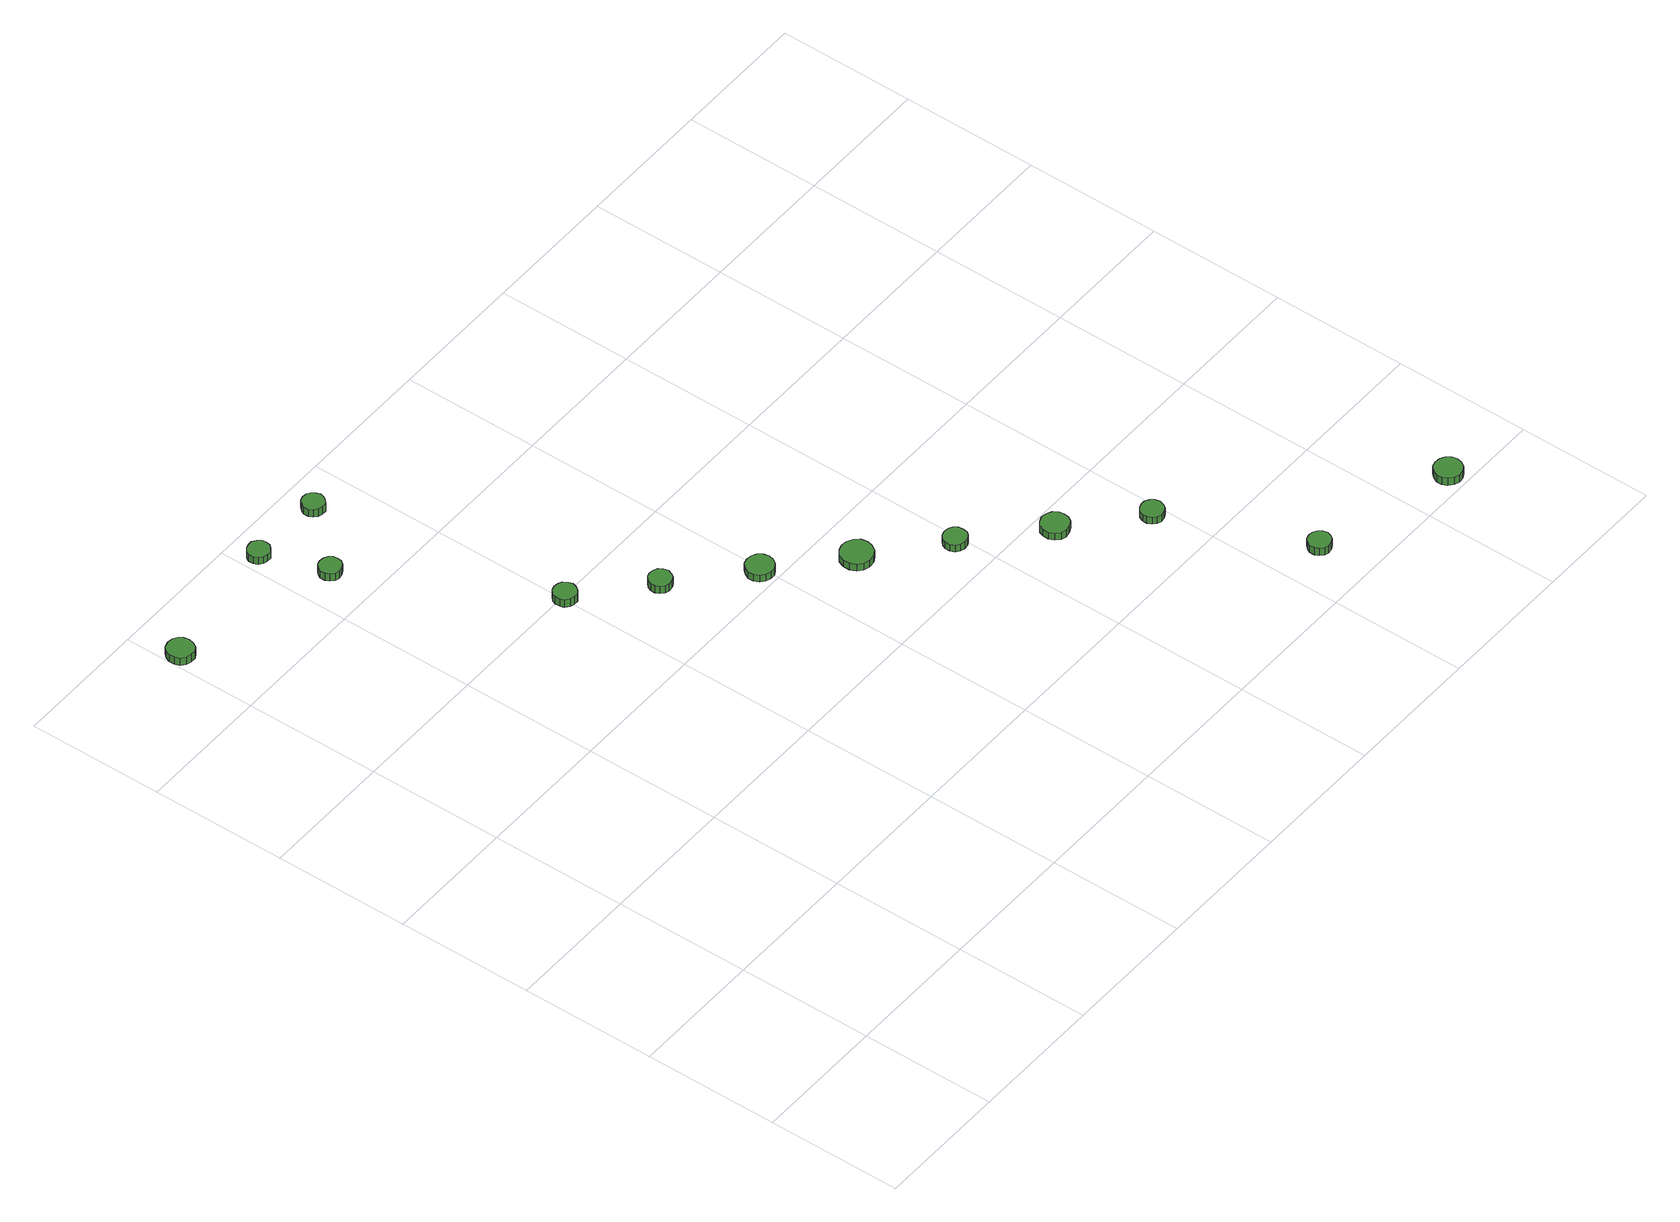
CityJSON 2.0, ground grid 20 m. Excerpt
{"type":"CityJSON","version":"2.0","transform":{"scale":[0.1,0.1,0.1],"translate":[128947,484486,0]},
"CityObjects":{
"tree1":{"type":"SolitaryVegetationObject","attributes":{"function":"something"},"geometry":[{"type":"MultiSurface","lod":"1","boundaries":[[[0,1,2,3,4,5,6,7,8,9,10,11,12,13,14]],[[15,16,17,18,19,20,21,22,23,24,25,26,27,28,29]],[[0,29,28,1]],[[1,28,27,2]],[[2,27,26,3]],[[3,26,25,4]],[[4,25,24,5]],[[5,24,23,6]],[[6,23,22,7]],[[7,22,21,8]],[[8,21,20,9]],[[9,20,19,10]],[[10,19,18,11]],[[11,18,17,12]],[[12,17,16,13]],[[13,16,15,14]],[[14,15,29,0]]]}]},
"tree2":{"type":"SolitaryVegetationObject","attributes":{"function":"something"},"geometry":[{"type":"MultiSurface","lod":"1","boundaries":[[[30,31,32,33,34,35,36,37,38,39,40,41,42,43,44]],[[45,46,47,48,49,50,51,52,53,54,55,56,57,58,59]],[[30,59,58,31]],[[31,58,57,32]],[[32,57,56,33]],[[33,56,55,34]],[[34,55,54,35]],[[35,54,53,36]],[[36,53,52,37]],[[37,52,51,38]],[[38,51,50,39]],[[39,50,49,40]],[[40,49,48,41]],[[41,48,47,42]],[[42,47,46,43]],[[43,46,45,44]],[[44,45,59,30]]]}]},
"tree3":{"type":"SolitaryVegetationObject","attributes":{"function":"something"},"geometry":[{"type":"MultiSurface","lod":"1","boundaries":[[[60,61,62,63,64,65,66,67,68,69,70,71,72,73,74]],[[75,76,77,78,79,80,81,82,83,84,85,86,87,88,89]],[[60,89,88,61]],[[61,88,87,62]],[[62,87,86,63]],[[63,86,85,64]],[[64,85,84,65]],[[65,84,83,66]],[[66,83,82,67]],[[67,82,81,68]],[[68,81,80,69]],[[69,80,79,70]],[[70,79,78,71]],[[71,78,77,72]],[[72,77,76,73]],[[73,76,75,74]],[[74,75,89,60]]]}]},
"tree4":{"type":"SolitaryVegetationObject","attributes":{"function":"something"},"geometry":[{"type":"MultiSurface","lod":"1","boundaries":[[[90,91,92,93,94,95,96,97,98,99,100,101,102,103,104]],[[105,106,107,108,109,110,111,112,113,114,115,116,117,118,119]],[[90,119,118,91]],[[91,118,117,92]],[[92,117,116,93]],[[93,116,115,94]],[[94,115,114,95]],[[95,114,113,96]],[[96,113,112,97]],[[97,112,111,98]],[[98,111,110,99]],[[99,110,109,100]],[[100,109,108,101]],[[101,108,107,102]],[[102,107,106,103]],[[103,106,105,104]],[[104,105,119,90]]]}]},
"tree5":{"type":"SolitaryVegetationObject","attributes":{"function":"something"},"geometry":[{"type":"MultiSurface","lod":"1","boundaries":[[[120,121,122,123,124,125,126,127,128,129,130,131,132,133,134]],[[135,136,137,138,139,140,141,142,143,144,145,146,147,148,149]],[[120,149,148,121]],[[121,148,147,122]],[[122,147,146,123]],[[123,146,145,124]],[[124,145,144,125]],[[125,144,143,126]],[[126,143,142,127]],[[127,142,141,128]],[[128,141,140,129]],[[129,140,139,130]],[[130,139,138,131]],[[131,138,137,132]],[[132,137,136,133]],[[133,136,135,134]],[[134,135,149,120]]]}]},
"tree6":{"type":"SolitaryVegetationObject","attributes":{"function":"something"},"geometry":[{"type":"MultiSurface","lod":"1","boundaries":[[[150,151,152,153,154,155,156,157,158,159,160,161,162,163,164]],[[165,166,167,168,169,170,171,172,173,174,175,176,177,178,179]],[[150,179,178,151]],[[151,178,177,152]],[[152,177,176,153]],[[153,176,175,154]],[[154,175,174,155]],[[155,174,173,156]],[[156,173,172,157]],[[157,172,171,158]],[[158,171,170,159]],[[159,170,169,160]],[[160,169,168,161]],[[161,168,167,162]],[[162,167,166,163]],[[163,166,165,164]],[[164,165,179,150]]]}]},
"tree7":{"type":"SolitaryVegetationObject","attributes":{"function":"something"},"geometry":[{"type":"MultiSurface","lod":"1","boundaries":[[[180,181,182,183,184,185,186,187,188,189,190,191,192,193,194]],[[195,196,197,198,199,200,201,202,203,204,205,206,207,208,209]],[[180,209,208,181]],[[181,208,207,182]],[[182,207,206,183]],[[183,206,205,184]],[[184,205,204,185]],[[185,204,203,186]],[[186,203,202,187]],[[187,202,201,188]],[[188,201,200,189]],[[189,200,199,190]],[[190,199,198,191]],[[191,198,197,192]],[[192,197,196,193]],[[193,196,195,194]],[[194,195,209,180]]]}]},
"tree8":{"type":"SolitaryVegetationObject","attributes":{"function":"something"},"geometry":[{"type":"MultiSurface","lod":"1","boundaries":[[[210,211,212,213,214,215,216,217,218,219,220,221,222,223,224]],[[225,226,227,228,229,230,231,232,233,234,235,236,237,238,239]],[[210,239,238,211]],[[211,238,237,212]],[[212,237,236,213]],[[213,236,235,214]],[[214,235,234,215]],[[215,234,233,216]],[[216,233,232,217]],[[217,232,231,218]],[[218,231,230,219]],[[219,230,229,220]],[[220,229,228,221]],[[221,228,227,222]],[[222,227,226,223]],[[223,226,225,224]],[[224,225,239,210]]]}]},
"tree9":{"type":"SolitaryVegetationObject","attributes":{"function":"something"},"geometry":[{"type":"MultiSurface","lod":"1","boundaries":[[[240,241,242,243,244,245,246,247,248,249,250,251,252,253,254]],[[255,256,257,258,259,260,261,262,263,264,265,266,267,268,269]],[[240,269,268,241]],[[241,268,267,242]],[[242,267,266,243]],[[243,266,265,244]],[[244,265,264,245]],[[245,264,263,246]],[[246,263,262,247]],[[247,262,261,248]],[[248,261,260,249]],[[249,260,259,250]],[[250,259,258,251]],[[251,258,257,252]],[[252,257,256,253]],[[253,256,255,254]],[[254,255,269,240]]]}]},
"tree10":{"type":"SolitaryVegetationObject","attributes":{"function":"something"},"geometry":[{"type":"MultiSurface","lod":"1","boundaries":[[[270,271,272,273,274,275,276,277,278,279,280,281,282,283,284]],[[285,286,287,288,289,290,291,292,293,294,295,296,297,298,299]],[[270,299,298,271]],[[271,298,297,272]],[[272,297,296,273]],[[273,296,295,274]],[[274,295,294,275]],[[275,294,293,276]],[[276,293,292,277]],[[277,292,291,278]],[[278,291,290,279]],[[279,290,289,280]],[[280,289,288,281]],[[281,288,287,282]],[[282,287,286,283]],[[283,286,285,284]],[[284,285,299,270]]]}]},
"tree11":{"type":"SolitaryVegetationObject","attributes":{"function":"something"},"geometry":[{"type":"MultiSurface","lod":"1","boundaries":[[[300,301,302,303,304,305,306,307,308,309,310,311,312,313,314]],[[315,316,317,318,319,320,321,322,323,324,325,326,327,328,329]],[[300,329,328,301]],[[301,328,327,302]],[[302,327,326,303]],[[303,326,325,304]],[[304,325,324,305]],[[305,324,323,306]],[[306,323,322,307]],[[307,322,321,308]],[[308,321,320,309]],[[309,320,319,310]],[[310,319,318,311]],[[311,318,317,312]],[[312,317,316,313]],[[313,316,315,314]],[[314,315,329,300]]]}]},
"tree12":{"type":"SolitaryVegetationObject","attributes":{"function":"something"},"geometry":[{"type":"MultiSurface","lod":"1","boundaries":[[[330,331,332,333,334,335,336,337,338,339,340,341,342,343,344]],[[345,346,347,348,349,350,351,352,353,354,355,356,357,358,359]],[[330,359,358,331]],[[331,358,357,332]],[[332,357,356,333]],[[333,356,355,334]],[[334,355,354,335]],[[335,354,353,336]],[[336,353,352,337]],[[337,352,351,338]],[[338,351,350,339]],[[339,350,349,340]],[[340,349,348,341]],[[341,348,347,342]],[[342,347,346,343]],[[343,346,345,344]],[[344,345,359,330]]]}]},
"tree13":{"type":"SolitaryVegetationObject","attributes":{"function":"something"},"geometry":[{"type":"MultiSurface","lod":"1","boundaries":[[[360,361,362,363,364,365,366,367,368,369,370,371,372,373,374]],[[375,376,377,378,379,380,381,382,383,384,385,386,387,388,389]],[[360,389,388,361]],[[361,388,387,362]],[[362,387,386,363]],[[363,386,385,364]],[[364,385,384,365]],[[365,384,383,366]],[[366,383,382,367]],[[367,382,381,368]],[[368,381,380,369]],[[369,380,379,370]],[[370,379,378,371]],[[371,378,377,372]],[[372,377,376,373]],[[373,376,375,374]],[[374,375,389,360]]]}]}
},
"vertices":[
[39,1129,17],[37,1137,17],[33,1143,17],[26,1147,17],[18,1148,17],[10,1146,17],[4,1140,17],[1,1133,17],[1,1125,17],[4,1117,17],[10,1112,17],[18,1110,17],[26,1110,17],[33,1114,17],[37,1121,17],[37,1121,4],[33,1114,4],[26,1110,4],[18,1110,4],[10,1112,4],[4,1117,4],[1,1125,4],[1,1133,4],[4,1140,4],[10,1146,4],[18,1148,4],[26,1147,4],[33,1143,4],[37,1137,4],[39,1129,4],
[237,1156,22],[236,1162,22],[232,1167,22],[226,1171,22],[219,1171,22],[213,1169,22],[208,1165,22],[205,1159,22],[205,1152,22],[208,1146,22],[213,1142,22],[219,1140,22],[226,1140,22],[232,1144,22],[236,1149,22],[236,1149,10],[232,1144,10],[226,1140,10],[219,1140,10],[213,1142,10],[208,1146,10],[205,1152,10],[205,1159,10],[208,1165,10],[213,1169,10],[219,1171,10],[226,1171,10],[232,1167,10],[236,1162,10],[237,1156,10],
[271,1065,20],[270,1072,20],[266,1077,20],[260,1080,20],[253,1081,20],[247,1079,20],[242,1075,20],[239,1069,20],[239,1062,20],[242,1056,20],[247,1051,20],[253,1049,20],[260,1050,20],[266,1053,20],[270,1059,20],[270,1059,7],[266,1053,7],[260,1050,7],[253,1049,7],[247,1051,7],[242,1056,7],[239,1062,7],[239,1069,7],[242,1075,7],[247,1079,7],[253,1081,7],[260,1080,7],[266,1077,7],[270,1072,7],[271,1065,7],
[420,796,18],[418,803,18],[414,809,18],[408,812,18],[401,813,18],[395,811,18],[389,806,18],[387,800,18],[387,793,18],[389,787,18],[395,782,18],[401,780,18],[408,780,18],[414,784,18],[418,790,18],[418,790,5],[414,784,5],[408,780,5],[401,780,5],[395,782,5],[389,787,5],[387,793,5],[387,800,5],[389,806,5],[395,811,5],[401,813,5],[408,812,5],[414,809,5],[418,803,5],[420,796,5],
[349,1152,23],[347,1158,23],[343,1164,23],[338,1167,23],[331,1168,23],[325,1166,23],[320,1161,23],[317,1155,23],[317,1148,23],[320,1142,23],[325,1138,23],[331,1136,23],[338,1136,23],[343,1140,23],[347,1145,23],[347,1145,10],[343,1140,10],[338,1136,10],[331,1136,10],[325,1138,10],[320,1142,10],[317,1148,10],[317,1155,10],[320,1161,10],[325,1166,10],[331,1168,10],[338,1167,10],[343,1164,10],[347,1158,10],[349,1152,10],
[514,713,18],[512,720,18],[508,726,18],[502,729,18],[495,730,18],[489,728,18],[484,723,18],[481,717,18],[481,710,18],[484,704,18],[489,699,18],[495,697,18],[502,698,18],[508,701,18],[512,707,18],[512,707,5],[508,701,5],[502,698,5],[495,697,5],[489,699,5],[484,704,5],[481,710,5],[481,717,5],[484,723,5],[489,728,5],[495,730,5],[502,729,5],[508,726,5],[512,720,5],[514,713,5],
[615,626,17],[613,634,17],[608,641,17],[601,645,17],[593,646,17],[585,644,17],[579,638,17],[575,630,17],[575,622,17],[579,614,17],[585,609,17],[593,606,17],[601,607,17],[608,611,17],[613,618,17],[613,618,5],[608,611,5],[601,607,5],[593,606,5],[585,609,5],[579,614,5],[575,622,5],[575,630,5],[579,638,5],[585,644,5],[593,646,5],[601,645,5],[608,641,5],[613,634,5],[615,626,5],
[713,541,17],[711,551,17],[705,558,17],[697,563,17],[687,564,17],[678,561,17],[671,555,17],[667,546,17],[667,536,17],[671,527,17],[678,521,17],[687,518,17],[697,519,17],[705,524,17],[711,532,17],[711,532,5],[705,524,5],[697,519,5],[687,518,5],[678,521,5],[671,527,5],[667,536,5],[667,546,5],[671,555,5],[678,561,5],[687,564,5],[697,563,5],[705,558,5],[711,551,5],[713,541,5],
[806,457,17],[805,464,17],[801,470,17],[795,473,17],[788,474,17],[781,472,17],[776,467,17],[773,461,17],[773,454,17],[776,447,17],[781,443,17],[788,441,17],[795,441,17],[801,445,17],[805,450,17],[805,450,5],[801,445,5],[795,441,5],[788,441,5],[781,443,5],[776,447,5],[773,454,5],[773,461,5],[776,467,5],[781,472,5],[788,474,5],[795,473,5],[801,470,5],[805,464,5],[806,457,5],
[907,370,17],[906,378,17],[901,385,17],[893,389,17],[885,390,17],[877,387,17],[871,382,17],[868,374,17],[868,366,17],[871,358,17],[877,352,17],[885,350,17],[893,351,17],[901,355,17],[906,362,17],[906,362,5],[901,355,5],[893,351,5],[885,350,5],[877,352,5],[871,358,5],[868,366,5],[868,374,5],[871,382,5],[877,387,5],[885,390,5],[893,389,5],[901,385,5],[906,378,5],[907,370,5],
[1001,286,17],[999,293,17],[995,298,17],[989,302,17],[982,302,17],[976,300,17],[971,296,17],[968,289,17],[968,282,17],[971,276,17],[976,271,17],[982,269,17],[989,270,17],[995,273,17],[999,279,17],[999,279,5],[995,273,5],[989,270,5],[982,269,5],[976,271,5],[971,276,5],[968,282,5],[968,289,5],[971,296,5],[976,300,5],[982,302,5],[989,302,5],[995,298,5],[999,293,5],[1001,286,5],
[1086,78,18],[1084,85,18],[1080,91,18],[1074,94,18],[1067,95,18],[1061,93,18],[1056,88,18],[1053,82,18],[1053,75,18],[1056,69,18],[1061,64,18],[1067,62,18],[1074,63,18],[1080,66,18],[1084,72,18],[1084,72,5],[1080,66,5],[1074,63,5],[1067,62,5],[1061,64,5],[1056,69,5],[1053,75,5],[1053,82,5],[1056,88,5],[1061,93,5],[1067,95,5],[1074,94,5],[1080,91,5],[1084,85,5],[1086,78,5],
[1296,27,17],[1294,35,17],[1289,42,17],[1282,46,17],[1274,47,17],[1266,45,17],[1260,39,17],[1256,31,17],[1256,23,17],[1260,16,17],[1266,10,17],[1274,7,17],[1282,8,17],[1289,12,17],[1294,19,17],[1294,19,4],[1289,12,4],[1282,8,4],[1274,7,4],[1266,10,4],[1260,16,4],[1256,23,4],[1256,31,4],[1260,39,4],[1266,45,4],[1274,47,4],[1282,46,4],[1289,42,4],[1294,35,4],[1296,27,4]
]}
